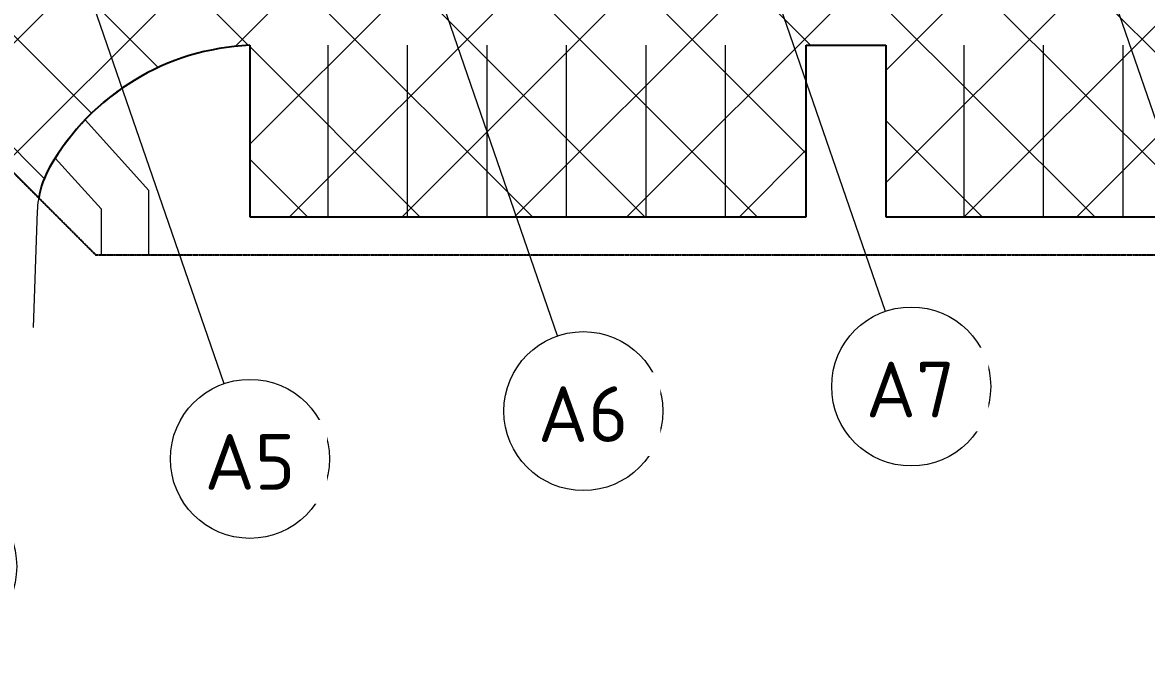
# Model space of a CAD drawing. Header units: millimetres. Extents: x 674 to 609626, y -20132 to 4061356.
# Drawn here: x 119498 to 154839, y 3932965 to 3953255 of the extents above; entities that cross this region are included whole.
import ezdxf

# ---------------------------------------------------------------- set-up
doc = ezdxf.new("R2010")
doc.units = ezdxf.units.MM
doc.linetypes.add('AEC_Double Dash', pattern=[39, 15, -4, 6, -4, 6, -4])
doc.linetypes.add('Boundary', pattern=[16, 5, -2, 5, -2, 0, -2])
for name, color, linetype, lineweight in [('A-010-M_LINE', 90, 'Continuous', 18), ('A-230-M_FLOOR', 192, 'Continuous', 13), ('C-910-M_SITE_BOUND', 91, 'Boundary', 25), ('Z-030-M_GRID', 191, 'Continuous', 13), ('Z-033_T_GRIDREF', 31, 'Continuous', 13), ('Z-060-M_DETAIL', 92, 'Continuous', 25)]:
    doc.layers.add(name, color=color, linetype=linetype, lineweight=lineweight)
doc.styles.add('ISOCPEUR_2', font='isocpeur.ttf', dxfattribs={"height": 1750})

# ---------------------------------------------------------------- blocks, each defined once
blk = doc.blocks.new('Family - ___-240017-S0_021 - GROUND LOADING PLAN')
at = {"layer": 'C-910-M_SITE_BOUND', "color": 21, "linetype": 'AEC_Double Dash', "lineweight": 5}
for p, q in [((-2403493, 3947737), (-2401701, 3945944)), ((-2401701, 3945944), (-2401534, 3945944)), ((-2400034, 3945944), (-2257301, 3945944))]:
    blk.add_line(p, q, dxfattribs=at)
blk = doc.blocks.new('25021-APA-ZZ-ZZ-M3-AR-000001_V3_rvt-1-S0_021 - GROUND LOADING PLAN')
at = {"layer": 'A-010-M_LINE', "lineweight": 5}
for p, q in [((-2394396, 3947144), (-2394396, 3952544)), ((-2391896, 3947144), (-2391896, 3952544)), ((-2389396, 3947144), (-2389396, 3952544)), ((-2386896, 3947144), (-2386896, 3952544)), ((-2384396, 3947144), (-2384396, 3952544)), ((-2381896, 3947144), (-2381896, 3952544)), ((-2374396, 3947144), (-2374396, 3952544)), ((-2371896, 3947144), (-2371896, 3952544)), ((-2369396, 3947144), (-2369396, 3952544))]:
    blk.add_line(p, q, dxfattribs=at)
at = {"layer": 'A-230-M_FLOOR', "lineweight": 5}
for p, q in [((-2396858, 3947144), (-2396858, 3952537)), ((-2376858, 3952544), (-2379358, 3952544)), ((-2379358, 3952544), (-2379358, 3947144)), ((-2376858, 3947144), (-2376858, 3952544)), ((-2400034, 3947969), (-2402036, 3950193)), ((-2402973, 3948992), (-2401534, 3947394)), ((-2400034, 3945944), (-2400034, 3947969)), ((-2403538, 3947320), (-2403668, 3943666)), ((-2401534, 3947394), (-2401534, 3945944)), ((-2379358, 3947144), (-2396858, 3947144)), ((-2359358, 3947144), (-2376858, 3947144)), ((-2401534, 3945944), (-2400034, 3945944))]:
    blk.add_line(p, q, dxfattribs=at)
for start, end in [(136.3015, 137.3748), (138.6041, 139.6858), (143.2115, 144.2863), (140.9081, 141.9842), (145.515, 146.5888)]:
    blk.add_arc((-2396533, 3944929), 7615, start, end, dxfattribs=at)
for points, knots in [([(-2396858, 3952537), (-2397178, 3952523), (-2397815, 3952456), (-2398813, 3952220), (-2399471, 3951965), (-2399817, 3951799)], [-1, -1, -1, -1, -0.875, -0.75, -0.6, -0.6, -0.6, -0.6]), ([(-2399817, 3951799), (-2400048, 3951689), (-2400836, 3951263), (-2401794, 3950499), (-2402629, 3949527), (-2402982, 3948992), (-2403141, 3948714)], [-0.6, -0.6, -0.6, -0.6, -0.5, -0.25, -0.125, 0, 0, 0, 0]), ([(-2403227, 3948553), (-2403254, 3948498), (-2403330, 3948332), (-2403431, 3948044), (-2403511, 3947685), (-2403534, 3947442), (-2403538, 3947320)], [-0.875, -0.875, -0.875, -0.875, -0.75, -0.5, -0.25, 0, 0, 0, 0])]:
    blk.add_open_spline(points, degree=3, knots=knots, dxfattribs=at)
blk.add_open_spline([(-2403141, 3948714), (-2403171, 3948661), (-2403200, 3948607), (-2403227, 3948553)], degree=3, dxfattribs=at)
at = {"layer": 'C-910-M_SITE_BOUND', "color": 253, "lineweight": 5}
blk.add_blockref('Family - ___-240017-S0_021 - GROUND LOADING PLAN', (0, 0), dxfattribs=at)
blk = doc.blocks.new('Family - ___-3870354-S0_021 - GROUND LOADING PLAN')
at = {"layer": 'C-910-M_SITE_BOUND'}
for p, q in [((-2408301, 3952544), (-2401701, 3945944)), ((-2401701, 3945944), (-2257301, 3945944))]:
    blk.add_line(p, q, dxfattribs=at)
blk = doc.blocks.new('Grid - NRP_Grid-Head-320187-S0_021 - GROUND LOADING PLAN')
at = {"layer": 'Z-033_T_GRIDREF'}
blk.add_circle((0, 0), 5, dxfattribs=at)

msp = doc.modelspace()

# ---------------------------------------------------------------- hatches: boundary and pattern name
at = {"layer": 'Z-060-M_DETAIL', "lineweight": 18}
h = msp.add_hatch(dxfattribs=at)
h.set_pattern_fill('FP_39', color=150, style=0, pattern_type=2)
h.set_pattern_definition([(45, (2523501.4, 0), (-1767.767, 1767.767), []), (135, (2523501.4, 0), (-1767.767, -1767.767), [])])
h.paths.add_polyline_path([(206643, 3947144), (224205, 3947144), (224205, 3952544), (226643, 3952544), (226643, 3947144), (239143, 3947144), (239143, 3952544), (241643, 3952544), (241643, 3947144), (254143, 3947144), (254143, 3952544), (266201, 3952544), (266201, 3959144), (254143, 3959144), (254143, 3964544), (241643, 3964544), (241643, 3959144), (239143, 3959144), (239143, 3964544), (226643, 3964544), (226643, 3959144), (224205, 3959144), (224205, 3964544), (206643, 3964544), (206643, 3959144), (204143, 3959144), (204143, 3964544), (186643, 3964544), (186643, 3959144), (184143, 3959144), (184143, 3964544), (166643, 3964544), (166643, 3959144), (164143, 3959144), (164143, 3964544), (146643, 3964544), (146643, 3959144), (144143, 3959144), (144143, 3964544), (126643, 3964544), (126643, 3960044), (126339, 3960039), (126036, 3960023), (125733, 3959994), (125431, 3959954), (125132, 3959902), (124835, 3959838), (124540, 3959763), (124249, 3959676), (123961, 3959578), (123677, 3959469), (123398, 3959349), (123123, 3959218), (122854, 3959076), (122574, 3958914), (122334, 3958762), (122083, 3958590), (121802, 3958377), (121603, 3958217), (121374, 3958016), (121154, 3957807), (120941, 3957590), (120738, 3957364), (120539, 3957125), (120357, 3956890), (120182, 3956642), (120015, 3956387), (119860, 3956126), (119546, 3955551), (119368, 3955249), (119180, 3954953), (118981, 3954664), (118772, 3954383), (118503, 3954049), (118326, 3953842), (118089, 3953584), (117843, 3953334), (117588, 3953093), (117324, 3952861), (117054, 3952639), (116775, 3952426), (116467, 3952209), (116197, 3952030), (115897, 3951848), (120007, 3947738), (120042, 3947908), (120087, 3948076), (120150, 3948263), (120206, 3948403), (120279, 3948561), (120361, 3948714), (120539, 3949008), (120687, 3949234), (120866, 3949484), (121054, 3949726), (121252, 3949961), (121460, 3950187), (121676, 3950405), (121901, 3950613), (122134, 3950813), (122401, 3951022), (122624, 3951183), (122880, 3951353), (123142, 3951513), (123410, 3951662), (123684, 3951800), (124001, 3951941), (124249, 3952042), (124610, 3952168), (124830, 3952238), (125127, 3952318), (125426, 3952386), (125728, 3952442), (126031, 3952486), (126337, 3952518), (126643, 3952537), (126646, 3947144), (144143, 3947144), (144143, 3952544), (146643, 3952544), (146643, 3947144), (164143, 3947144), (164143, 3952544), (166643, 3952544), (166643, 3947144), (184143, 3947144), (184143, 3952544), (186643, 3952544), (186643, 3947144), (204143, 3947144), (204143, 3952544), (206643, 3952544)])

# ---------------------------------------------------------------- linework, layer by layer
at = {"layer": 'A-010-M_LINE', "lineweight": 25}
for p, q in [((126643, 3952537), (126643, 3947144)), ((144143, 3947144), (144143, 3952544)), ((144143, 3952544), (146643, 3952544)), ((146643, 3952544), (146643, 3947144)), ((115897, 3951848), (120007, 3947738)), ((126643, 3947144), (144143, 3947144)), ((146643, 3947144), (164143, 3947144))]:
    msp.add_line(p, q, dxfattribs=at)
for centre, radius, start, end in [((110844, 3960477), 10000, 300.3516, 332.4963), ((126968, 3944929), 7615, 92.4451, 150.1945), ((122981, 3947213), 3020, 150.1945, 169.9974)]:
    msp.add_arc(centre, radius, start, end, dxfattribs=at)
at = {"layer": 'Z-030-M_GRID'}
for p, q in [((157302, 3943882), (129152, 4025633)), ((146627, 3944169), (119697, 4022377)), ((136317, 3943395), (110242, 4019121)), ((125835, 3941893), (100409, 4015735))]:
    msp.add_line(p, q, dxfattribs=at)

# ---------------------------------------------------------------- block references
at = {"lineweight": 5}
msp.add_blockref('25021-APA-ZZ-ZZ-M3-AR-000001_V3_rvt-1-S0_021 - GROUND LOADING PLAN', (2523501, 0), dxfattribs=at)
at = {"layer": 'C-910-M_SITE_BOUND'}
msp.add_blockref('Family - ___-3870354-S0_021 - GROUND LOADING PLAN', (2523501, 0), dxfattribs=at)
at = {"layer": 'Z-033_T_GRIDREF', "xscale": 499.9999999999995, "yscale": 499.9999999999995, "zscale": 499.9999999999995}
for p, rotation in [((147441, 3941805), 19.00040712021557), ((137131, 3941031), 19.00040712021494), ((126649, 3939529), 19.0004071202159), ((116816, 3936143), 19.00040712021559)]:
    msp.add_blockref('Grid - NRP_Grid-Head-320187-S0_021 - GROUND LOADING PLAN', p, dxfattribs=dict(at, rotation=rotation))

# ---------------------------------------------------------------- next in the draw order: texts
at = {"layer": 'Z-033_T_GRIDREF', "char_height": 1750, "width": 3407.17, "attachment_point": 1, "style": 'ISOCPEUR_2', "bg_fill": 3, "box_fill_scale": 1.25, "bg_fill_color": 256, "bg_fill_true_color": 13158600, "bg_fill_transparency": 0}
for s, insert in [('A7', (146016, 3942584)), ('A6', (135706, 3941811)), ('A5', (125224, 3940309))]:
    msp.add_mtext(s, dxfattribs=dict(at, insert=insert))

doc.saveas('drawing.dxf')
